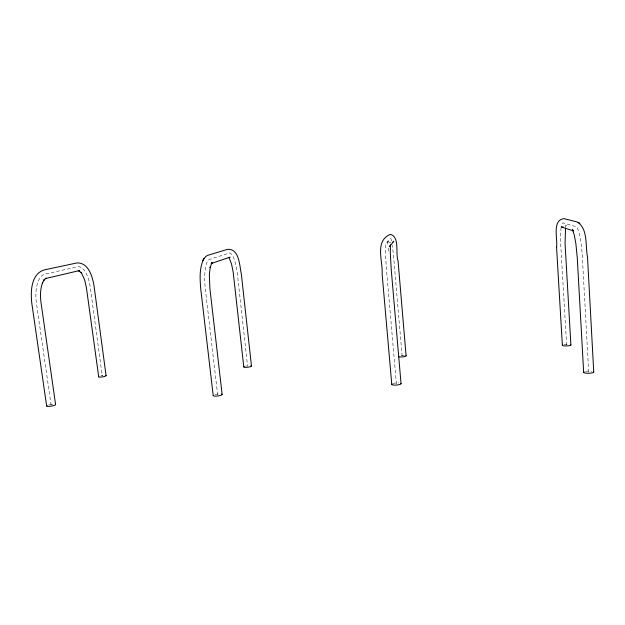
<?xml version="1.0" encoding="UTF-8"?>
<svg xmlns="http://www.w3.org/2000/svg" width="625" height="625" viewBox="0 0 625 625"><rect width="100%" height="100%" fill="white"/><g stroke="black" fill="none" stroke-linecap="round" stroke-linejoin="round"><path stroke-width="0.47" stroke-dasharray="3.12 2.34" d="M565.844 226.383L566.203 225.102L565.18 226.516M392.984 383.539L393.289 383.438A4.656 1.062 -4.4 0 1 398.898 382.922M215.086 394.523L215.445 394.414A4.5 0.984 -7.3 0 1 219.891 393.875M48.633 404.922L49.266 404.758M390.961 242.695L389.008 242.32L387.109 240.383L388.312 246.477M51.125 405.258L36.422 302.984A25.57 12.047 84.3 0 1 44.906 274.133L77.547 266.82A23.453 10.125 84.2 0 1 90.297 287.289L102.273 376.227M388.531 248.062L389.07 252.477M217.672 395.008L205.344 288.883A26.453 7.289 84.9 0 1 209.547 259.406L229.078 253.125A24.203 6.086 84.9 0 1 237.461 274.648L247.625 366.484M396.398 384L386.836 273.727A27.414 1.789 85.4 0 1 386.102 243.609L390.617 238.516A24.992 1.484 85.4 0 1 391.57 241.055M402.109 356.133L394.008 261.211A24.992 1.484 85.4 0 0 392.281 245.328M566.617 345.109L560.875 246.883A25.844 3.766 86 0 1 561.156 227.5M588.688 372.156L582.375 257.398A28.438 4.562 86 0 0 575.914 226.625L563.164 222.922A25.844 3.766 86 0 0 561.461 225.789M585.469 371.398A5.07 1.094 -1.5 0 1 591.602 371.195M563.961 344.586A4.297 0.805 -2.3 0 1 569.164 344.367M49.672 404.648A4.539 0.883 -9.4 0 1 53.078 404.148M100.836 375.805A3.867 0.68 -8.3 0 1 102.789 375.477M245.594 366.086A3.867 0.742 -6.6 0 1 246.508 365.906M401.242 355.438A4 0.781 -4.5 0 1 405.039 355.383"/><path stroke-width="0.94" d="M565.539 228.031L565.062 243.492L570.891 345.039M203.305 259.789C199.211 268.992 199.945 279.539 200.781 289.336L213.203 395.547M203.664 259.148L205.922 256.367L207.914 255.266L227.664 249.312C239.508 248.633 239.547 266.023 241.359 274.195L251.469 366.031M202.813 260.672L204.18 258.219M393 241.945L393.812 241.203L389.625 246.539L390.461 244.859L390.297 252.75L391.25 269.641L401.039 383.711M563 227.297L563.43 227.242L561.164 226.867L573.664 230.945L572.406 229.57L574.234 234.859L575.859 243.469L577.266 257.742L583.656 372.18M230.195 257.102L211.172 263.539L212.148 263.008L211.398 263.594L211.914 262.672L210.102 267.695L210.258 266.859L209.336 275.086L209.891 288.422L222.133 394.461M398.57 356.766L399.164 356.891A4 0.781 -4.5 0 0 403.969 356.695A4 0.781 -4.5 0 0 406 355.672M593.75 372.133L587.508 257.047C585.203 246.125 588.289 228.234 576.961 221.922L564.055 218.633C551.711 220.008 557.875 239.25 556.57 247.25M55.586 404.492L40.992 302.461C40.117 295.773 40.234 288.758 42.68 282.391L42.391 283.094L44.375 279.547L43.758 280.219L46.125 278.133L45.242 278.633L79.172 270.633L78.219 270.578L79.352 270.828L78.461 270.523L81.195 272.766L80.742 272.141L81.859 273.734L84.68 280.023L86.43 287.844L98.727 376.992A3.867 0.68 -8.3 0 0 104.172 376.555A3.867 0.68 -8.3 0 0 105.313 375.383M578.172 222.289L578.883 222.734M579.234 222.953L579.93 223.398M228.977 257.469L231.578 264.18L233.18 272.18L243.781 366.945M46.648 406.031L31.828 303.516C30.477 291.977 30.82 274.102 44.242 269.906L77.07 262.914C88.906 262.57 92.719 277.438 94.156 286.734L106.07 375.602M391.766 384.281L382.133 274.117C383.023 261.141 374.344 241.195 390.266 234.344C400.156 236.883 395.227 253.453 398.055 260.859L406.102 355.867M556.562 247.125L562.367 345.398M593.289 371.586A5.07 1.094 -1.5 0 1 588.906 373.25A5.07 1.094 -1.5 0 1 583.953 371.898M570.555 344.641A4.297 0.805 -2.3 0 1 569.289 345.641A4.297 0.805 -2.3 0 1 564.047 345.859L563.242 345.742A4.297 0.805 -2.3 0 1 562.633 344.977M55.344 404.297A4.539 0.883 -9.4 0 1 50.836 406.203A4.539 0.883 -9.4 0 1 47.102 405.508M98.477 376.852A3.867 0.68 -8.3 0 1 98.75 376.461M221.523 394.039A4.5 0.984 -7.3 0 1 218.25 395.922A4.5 0.984 -7.3 0 1 213.359 395.273M250.875 365.734A3.867 0.742 -6.6 0 1 249.664 366.891A3.867 0.742 -6.6 0 1 244.359 367.25L243.945 367.117A3.867 0.742 -6.6 0 1 244.234 366.516M400.93 383.445A4.656 1.062 -4.4 0 1 396.18 385.086A4.656 1.062 -4.4 0 1 391.984 383.992"/></g></svg>
